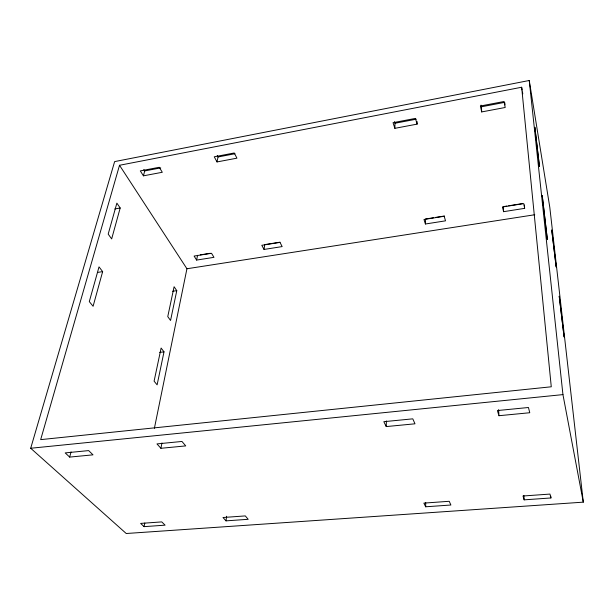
<?xml version="1.0" encoding="UTF-8"?>
<svg xmlns="http://www.w3.org/2000/svg" width="614" height="614" viewBox="0 0 614 614"><rect width="100%" height="100%" fill="white"/><g stroke="black" fill="none" stroke-linecap="round" stroke-linejoin="round"><path stroke-width="0.92" d="M417.106 124.128L415.425 118.41L393.044 122.677L394.856 128.334L417.106 124.128L417.136 121.58M386.237 426.576L383.827 421.68L412.785 418.84L414.98 423.806L386.237 426.576L386.406 420.935M394.856 128.334L395.002 123.253L394.487 121.633M226.006 520.864L222.989 517.51L245.301 515.913L248.186 519.306L226.006 520.864L226.65 516.251M264.028 249.445L261.794 245.293L280.007 242.392L282.156 246.59L264.028 249.445L264.703 244.61M144.083 526.643L140.629 523.412L161.743 521.9L165.089 525.162L144.083 526.643L144.797 523.036M196.626 260.075L194.093 256.061L211.515 253.29L213.971 257.335L196.626 260.075L197.57 255.301M160.906 448.297L156.969 443.907L181.951 441.458L185.735 445.902L160.906 448.297L161.95 442.963M154.39 428.303L186.932 268.755L119.515 165.281L521.654 87.242L522.138 90.066M217.011 161.935L214.248 156.793L234.264 152.97L236.927 158.174L217.011 161.935L218.031 156.961L217.249 155.495M164.007 351.83L157.115 384.848L154.099 381.148L161.106 348.046L164.007 351.83L159.655 352.39M176.778 290.66L170.554 320.477L167.76 316.617L174.084 286.73L176.778 290.66L172.626 291.274M69.674 457.092L65.191 452.902L88.654 450.599L92.998 454.844L69.674 457.092L71.04 451.881M143.43 175.834L140.307 170.899L159.272 167.284L162.303 172.273L143.43 175.834L144.712 170.93L143.829 169.518M102.645 271.618L93.098 306.271L89.299 301.612L99.023 266.883L102.645 271.618L97.649 272.416M120.19 207.985L111.664 238.915L108.194 234.111L116.867 203.134L120.19 207.985L114.757 208.96M119.515 165.281L40.67 439.632L551.272 386.789L521.654 87.242M30.7 448.258L114.634 161.597L529.237 80.495L549.791 207.263L583.3 502.152L126.231 533.505L30.7 448.258L562.946 394.61L583.3 502.152M144.712 170.93L160.73 167.883M218.031 156.961L234.985 153.73M395.002 123.253L416.246 119.2M481.698 111.925L480.394 106.015L504.04 101.502L505.199 107.488L481.698 111.925L481.407 106.79L504.785 102.338M200.294 254.864L210.303 253.275M265.609 244.472L280.053 242.169M433.607 217.724L425.425 219.029L425.433 223.995L445.518 220.833L444.183 216.266L423.99 219.482L425.433 223.995M435.426 217.433L444.521 215.99M504.132 206.496L506.865 206.066M508.691 205.774L522.368 203.595M524.648 208.353L523.734 203.61L502.544 206.979L503.58 211.677L524.648 208.353L524.341 204.992M186.932 268.755L534.748 214.746M498.952 415.709L529.759 412.738L528.454 407.504L497.401 410.551L498.952 415.709L498.606 409.63M425.679 506.788L450.883 505.015L449.233 501.293L423.867 503.112L425.679 506.788L425.679 502.467M550.927 497.962L549.96 494.078L523.013 496.005L524.164 499.85L550.927 497.962L550.766 496.173M481.031 105.101L481.407 106.79M522.46 91.946L522.783 93.835M529.237 80.495L562.946 394.61M504.854 103.198L504.992 104.91M503.219 206.642L503.58 211.677M523.849 495.414L524.164 499.85M547.327 239.306L542.246 195.697L547.327 239.306M564.089 336.879L559.231 296.278L564.089 336.879M539.445 166.425L534.871 127.328L539.445 166.425M556.169 266.944L551.748 230.104L556.169 266.944"/></g></svg>
